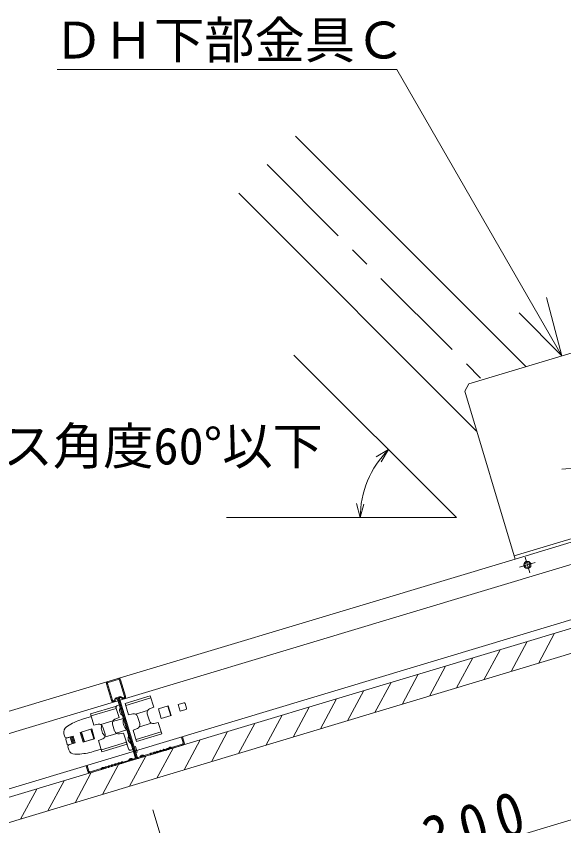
# Model space of a CAD drawing. Units: millimetres at full size, sheet at 1:10; details may follow other scales. Extents: x -2077 to 2023, y -1433 to 1417.
# Drawn here: x 598.6 to 870.8, y 185.7 to 587.9 of the extents above; entities that cross this region are included whole.
import ezdxf
from ezdxf.enums import TextEntityAlignment as Align

# ---------------------------------------------------------------- set-up
doc = ezdxf.new("R2010")
doc.units = ezdxf.units.MM
doc.header["$LTSCALE"] = 10
doc.linetypes.add('CHAIN1', pattern=[8, 5, -1, 1, -1])
for name, color, linetype, lineweight in [('1-0_断面', 7, 'Continuous', 9), ('1-1_寸法', 7, 'Continuous', 9), ('1-2_文字', 7, 'Continuous', 9), ('1-3_ＤＨクロス', 7, 'Continuous', 9)]:
    doc.layers.add(name, color=color, linetype=linetype, lineweight=lineweight)
doc.styles.add('ＭＳ ゴシック', font='')
doc.styles.get('ＭＳ ゴシック').set_extended_font_data('MS Gothic')

msp = doc.modelspace()

# ---------------------------------------------------------------- linework, layer by layer
at = {"layer": '1-0_断面'}
for p, q in [((-73.06, -13.5), (1870.19, 570.52)), ((737.5, 528.31), (851.98, 413.83)), ((709.22, 500.02), (827.46, 381.78)), ((823.53, 405.28), (993.61, 456.39)), ((823.53, 405.28), (821.52, 401.54)), ((821.52, 401.54), (846.56, 318.22)), ((869.88, 362.9), (877.86, 363.54)), ((913.14, 339.9), (846.1, 319.75)), ((846.56, 318.22), (918.19, 339.75)), ((819.71, 299.09), (922.8, 330.07)), ((49.17, 78.58), (846.56, 318.22)), ((853.82, 311.43), (851.52, 319.09)), ((848.84, 314.11), (856.5, 316.41)), ((-73.06, 3.21), (944.64, 309.07)), ((-73.06, -0.97), (946.27, 305.38)), ((52.22, 68.43), (819.71, 299.09)), ((858.15, 266.36), (866.19, 281.31)), ((844.6, 262.29), (852.64, 277.24)), ((831.06, 258.22), (839.1, 273.17)), ((817.52, 254.15), (825.55, 269.1)), ((803.97, 250.08), (812.01, 265.03)), ((790.43, 246.01), (798.47, 260.96)), ((776.89, 241.94), (784.92, 256.89)), ((652.84, 246.46), (665.29, 250.2)), ((763.34, 237.87), (771.38, 252.82)), ((648.96, 245.47), (649.92, 245.76)), ((652.84, 246.46), (654.52, 240.88)), ((653.14, 245.47), (665.59, 249.21)), ((681.98, 246.78), (679.11, 245.92)), ((679.11, 245.92), (680.11, 242.56)), ((682.6, 246.45), (683.32, 244.05)), ((749.8, 233.8), (757.84, 248.75)), ((648.05, 245.02), (635.6, 241.28)), ((648.35, 244.03), (635.9, 240.29)), ((649.73, 239.44), (648.05, 245.02)), ((654.52, 240.88), (656.65, 241.32)), ((657.95, 241.15), (663.95, 242.95)), ((663.76, 241.38), (664.81, 237.9)), ((669.31, 243.76), (674.2, 245.23)), ((670.75, 238.97), (669.31, 243.76)), ((673.99, 245.16), (675.43, 240.37)), ((674.1, 245.2), (675.54, 240.41)), ((674.2, 245.23), (675.64, 240.44)), ((682.99, 243.43), (680.11, 242.56)), ((736.25, 229.73), (744.29, 244.68)), ((632.07, 238.83), (635.98, 240)), ((637.28, 235.7), (635.6, 241.28)), ((646.71, 237.77), (640.71, 235.97)), ((646.56, 237.44), (651.93, 239.06)), ((649.73, 239.44), (647.7, 238.63)), ((658.98, 239.94), (660.02, 236.46)), ((675.64, 240.44), (670.75, 238.97)), ((722.71, 225.66), (730.75, 240.61)), ((623.67, 234.84), (624.93, 235.62)), ((636.16, 233.85), (630.9, 232.26)), ((635.79, 233.68), (630.91, 232.21)), ((637.23, 228.89), (635.79, 233.68)), ((637.63, 228.96), (636.16, 233.85)), ((637.28, 235.7), (639.42, 236.14)), ((641.02, 233.69), (641.59, 231.77)), ((641.74, 234.76), (642.78, 231.28)), ((646.53, 236.2), (647.57, 232.71)), ((648.28, 231.69), (653.66, 233.31)), ((656.82, 233.21), (658.85, 234.02)), ((659.84, 234.88), (665.83, 236.68)), ((709.17, 221.59), (717.21, 236.54)), ((622.38, 231.42), (622.84, 229.89)), ((623.56, 229.22), (626.43, 230.09)), ((623.83, 229.36), (626.9, 230.28)), ((625.48, 229.8), (626.48, 226.45)), ((625.96, 229.94), (626.96, 226.59)), ((626.43, 230.09), (627.44, 226.73)), ((626.9, 230.28), (627.93, 226.83)), ((630.42, 232.12), (630.9, 232.26)), ((631.89, 227.24), (630.42, 232.12)), ((630.9, 232.26), (632.36, 227.38)), ((630.91, 232.21), (632.35, 227.43)), ((631.12, 232.28), (632.56, 227.49)), ((648.59, 231.5), (642.6, 229.7)), ((652.03, 231.78), (649.89, 231.33)), ((652.03, 231.78), (653.71, 226.19)), ((656.82, 233.21), (658.5, 227.63)), ((658.2, 228.62), (670.65, 232.36)), ((658.5, 227.63), (670.95, 231.37)), ((695.62, 217.52), (703.66, 232.47)), ((623.23, 228.6), (623.95, 226.21)), ((624.57, 225.87), (627.44, 226.73)), ((624.87, 225.91), (627.93, 226.83)), ((632.36, 227.38), (631.89, 227.24)), ((632.35, 227.43), (637.23, 228.89)), ((632.36, 227.38), (637.63, 228.96)), ((639.58, 228.03), (641.61, 228.84)), ((639.58, 228.03), (641.26, 222.45)), ((653.41, 227.18), (640.96, 223.44)), ((653.71, 226.19), (641.26, 222.45)), ((653.33, 227.47), (654.39, 223.92)), ((682.08, 213.45), (690.12, 228.4)), ((624.79, 223.38), (624.33, 224.91)), ((627.76, 221.25), (629.23, 221.29)), ((636.96, 222.55), (640.88, 223.72)), ((655.64, 223.25), (656.59, 223.54)), ((656.28, 224.59), (657.91, 225.08)), ((668.54, 209.38), (676.57, 224.32)), ((654.99, 205.31), (663.03, 220.25)), ((641.45, 201.24), (649.49, 216.18)), ((627.9, 197.17), (635.94, 212.11)), ((614.36, 193.1), (622.4, 208.04)), ((600.82, 189.03), (608.86, 203.97))]:
    msp.add_line(p, q, dxfattribs=at)
at = {"layer": '1-0_断面', "color": 4, "linetype": 'CHAIN1'}
msp.add_line((723.36, 514.16), (830.23, 407.29), dxfattribs=at)
at = {"layer": '1-0_断面'}
for points in [[(665.29, 250.2), (666.97, 244.62), (664.94, 243.81)], [(670.95, 231.37), (669.27, 236.96), (667.13, 236.51)], [(657.14, 221.72), (658.77, 222.21), (657.91, 225.08)]]:
    msp.add_lwpolyline(points, dxfattribs=at)
for radius in [1.8, 1.2]:
    msp.add_circle((852.67, 315.26), radius, dxfattribs=at)
for centre, radius, start, end in [((649.25, 244.51), 1, 106.7275, 196.7275), ((682.12, 246.3), 0.5, 16.7275, 106.7275), ((652.94, 243.01), 2.9, 153.1247, 240.3303), ((657.06, 239.36), 2, 16.7275, 101.7275), ((665.68, 241.95), 2, 111.7275, 196.7275), ((682.84, 243.91), 0.5, 286.7275, 16.7275), ((640.7, 210.1), 30, 106.7275, 121.7275), ((648.44, 236.77), 2, 111.7275, 196.7275), ((657.8, 237.69), 6.03, 166.8647, 226.5903), ((666.73, 238.47), 2, 196.7275, 281.7275), ((625.25, 232.29), 3, 121.7275, 196.7275), ((639.82, 234.18), 2, 16.7275, 101.7275), ((642.93, 234.26), 2, 142.5042, 196.7275), ((658.11, 235.88), 2, 291.7275, 16.7275), ((623.6, 230.12), 0.8, 196.7275, 286.7275), ((643.51, 232.35), 2, 196.7275, 250.9507), ((640.87, 230.7), 2, 291.7275, 16.7275), ((649.49, 233.29), 2, 196.7275, 281.7275), ((657.11, 229.12), 2.9, 153.1247, 240.3303), ((623.7, 228.74), 0.5, 106.7275, 196.7275), ((624.42, 226.35), 0.5, 196.7275, 286.7275), ((625.1, 225.14), 0.8, 106.7275, 196.7275), ((627.67, 224.25), 3, 196.7275, 271.7275), ((628.33, 251.28), 30, 271.7275, 286.7275), ((655.35, 224.21), 1, 196.7275, 286.7275)]:
    msp.add_arc(centre, radius, start, end, dxfattribs=at)
at = {"layer": '1-1_寸法'}
for q in [(972.47, 218), (666.6, 193.66)]:
    msp.add_line((685.08, 131.95), q, dxfattribs=at)
at = {"layer": '1-2_文字'}
for p, q in [((619.02, 561.33), (787.83, 561.33)), ((787.83, 561.33), (869.88, 419.22)), ((869.88, 419.22), (862.11, 448.2)), ((869.88, 419.22), (848.67, 440.43)), ((817.39, 338.77), (736.63, 419.53)), ((783.61, 372.55), (777.48, 369.01)), ((783.61, 372.55), (780.08, 366.44)), ((769.62, 338.77), (767.75, 345.74)), ((769.62, 338.77), (771.42, 345.47)), ((817.39, 338.77), (703.18, 338.77))]:
    msp.add_line(p, q, dxfattribs=at)
msp.add_arc((817.39, 338.77), 47.77, 134.9998, 179.9998, dxfattribs=at)
at = {"layer": '1-3_ＤＨクロス'}
for p, q in [((644.32, 256.92), (649.39, 258.44)), ((652.49, 249.87), (650.01, 258.11)), ((650.49, 258.25), (652.97, 250.02)), ((643.5, 256.15), (645.98, 247.92)), ((646.46, 248.06), (643.98, 256.3)), ((651.54, 248.85), (650.59, 249.36)), ((651.75, 249.3), (650.83, 249.8)), ((647.39, 247.99), (647.88, 248.91)), ((647.82, 247.73), (648.32, 248.68)), ((649.06, 248.6), (657.74, 219.71)), ((649.54, 248.75), (658.22, 219.85)), ((649.84, 247.76), (658.22, 219.85)), ((650.02, 248.89), (658.7, 220)), ((681.3, 229.92), (680.82, 229.78)), ((680.82, 229.78), (681.69, 226.9)), ((682.16, 227.05), (681.3, 229.92)), ((681.35, 226.28), (675.87, 224.63)), ((681.49, 225.8), (676.01, 224.15)), ((662.25, 220.54), (665.01, 221.37)), ((666.64, 221.86), (666.09, 221.7)), ((666.23, 221.22), (666.78, 221.38)), ((668.26, 222.35), (667.72, 222.19)), ((667.86, 221.71), (668.41, 221.87)), ((669.89, 222.84), (669.35, 222.67)), ((669.49, 222.2), (670.04, 222.36)), ((671.52, 223.33), (670.97, 223.16)), ((671.12, 222.69), (671.66, 222.85)), ((673.15, 223.82), (672.6, 223.65)), ((672.75, 223.17), (673.29, 223.34)), ((674.23, 224.14), (674.39, 224.19)), ((674.38, 223.66), (674.53, 223.71)), ((674.5, 224.29), (674.6, 224.46)), ((675.04, 224.22), (674.94, 224.05)), ((675.31, 224.3), (675.48, 224.21)), ((675.54, 224.74), (675.71, 224.65)), ((654.49, 218.21), (651.73, 217.38)), ((651.87, 216.9), (654.62, 217.73)), ((654.74, 218.43), (654.83, 218.66)), ((655.29, 218.46), (655.2, 218.24)), ((655.88, 218.63), (656.08, 218.5)), ((656.36, 218.92), (656.15, 219.05)), ((657.41, 219.09), (656.69, 218.87)), ((656.84, 218.39), (657.55, 218.61)), ((659.32, 219.66), (660.04, 219.88)), ((660.18, 219.4), (659.47, 219.18)), ((660.29, 220.1), (660.39, 220.33)), ((660.85, 220.13), (660.75, 219.91)), ((661.44, 220.3), (661.64, 220.17)), ((661.91, 220.59), (661.71, 220.72)), ((665.15, 220.89), (662.4, 220.07)), ((633.42, 215.53), (633.9, 215.67)), ((634.28, 212.66), (633.42, 215.53)), ((633.9, 215.67), (634.76, 212.8)), ((635.38, 212.47), (640.87, 214.12)), ((635.53, 211.99), (641.01, 213.64)), ((641.08, 214.38), (640.99, 214.21)), ((641.52, 214.15), (641.43, 213.98)), ((641.79, 214.23), (641.96, 214.14)), ((642.19, 214.58), (642.02, 214.67)), ((642.5, 214.61), (642.35, 214.56)), ((642.65, 214.13), (642.49, 214.08)), ((643.59, 214.93), (644.13, 215.1)), ((643.73, 214.45), (644.27, 214.62)), ((645.21, 215.42), (645.76, 215.59)), ((645.9, 215.11), (645.36, 214.94)), ((646.84, 215.91), (647.39, 216.07)), ((647.53, 215.6), (646.99, 215.43)), ((648.47, 216.4), (649.01, 216.56)), ((648.61, 215.92), (649.16, 216.08)), ((650.1, 216.89), (650.64, 217.05)), ((650.79, 216.57), (650.24, 216.41))]:
    msp.add_line(p, q, dxfattribs=at)
for centre, radius, start, end in [((644.46, 256.44), 1, 106.7275, 196.7275), ((649.54, 257.97), 1, 16.7275, 106.7275), ((649.54, 257.97), 0.5, 16.7275, 106.7275), ((649.54, 257.97), 0.5, 16.7275, 106.7275), ((644.46, 256.44), 0.5, 106.7275, 196.7275), ((648.68, 248.49), 0.9, 16.7275, 151.7275), ((650.4, 249.01), 0.9, 61.7275, 196.7275), ((650.4, 249.01), 0.4, 61.7275, 196.7275), ((652.01, 249.73), 1, 241.7275, 16.7275), ((652.01, 249.73), 0.5, 238.8795, 16.7275), ((646.93, 248.2), 1, 196.7275, 331.7275), ((646.93, 248.2), 0.5, 196.7275, 334.5754), ((648.68, 248.49), 0.4, 16.7275, 151.7275), ((681.21, 226.76), 0.5, 286.7275, 16.7275), ((681.21, 226.76), 1, 286.7275, 16.7275), ((664.95, 221.56), 0.2, 286.7275, 325.6699), ((665.69, 221.05), 0.7, 67.785, 145.6699), ((665.69, 221.05), 0.2, 69.8576, 145.6699), ((666.03, 221.89), 0.7, 247.785, 286.7275), ((666.03, 221.89), 0.2, 247.785, 286.7275), ((666.58, 222.05), 0.2, 286.7275, 325.6699), ((667.32, 221.54), 0.7, 67.785, 145.6699), ((666.58, 222.05), 0.7, 286.7275, 325.6699), ((667.32, 221.54), 0.2, 69.8576, 145.6699), ((667.66, 222.38), 0.7, 247.785, 286.7275), ((667.66, 222.38), 0.2, 247.785, 286.7275), ((668.21, 222.54), 0.2, 286.7275, 325.6699), ((668.95, 222.03), 0.7, 67.785, 145.6699), ((668.21, 222.54), 0.7, 286.7275, 325.6699), ((668.95, 222.03), 0.2, 69.8576, 145.6699), ((669.29, 222.87), 0.7, 247.785, 286.7275), ((669.29, 222.87), 0.2, 247.785, 286.7275), ((669.83, 223.03), 0.2, 286.7275, 325.6699), ((670.58, 222.52), 0.7, 67.785, 145.6699), ((669.83, 223.03), 0.7, 286.7275, 325.6699), ((670.58, 222.52), 0.2, 69.8576, 145.6699), ((670.92, 223.36), 0.7, 247.785, 286.7275), ((670.92, 223.36), 0.2, 247.785, 286.7275), ((671.46, 223.52), 0.2, 286.7275, 325.6699), ((672.21, 223.01), 0.7, 67.785, 145.6699), ((671.46, 223.52), 0.7, 286.7275, 325.6699), ((672.21, 223.01), 0.2, 69.8576, 145.6699), ((672.55, 223.84), 0.7, 247.785, 286.7275), ((672.55, 223.84), 0.2, 247.785, 286.7275), ((673.09, 224.01), 0.2, 286.7275, 325.6699), ((673.83, 223.5), 0.7, 67.785, 145.6699), ((673.09, 224.01), 0.7, 286.7275, 325.6699), ((673.83, 223.5), 0.2, 67.785, 143.5974), ((674.17, 224.33), 0.7, 247.785, 286.7275), ((674.17, 224.33), 0.2, 247.785, 286.7275), ((674.33, 224.38), 0.2, 286.7275, 331.7275), ((674.33, 224.38), 0.7, 286.7275, 331.7275), ((675.21, 224.12), 0.7, 61.7275, 151.7275), ((675.21, 224.12), 0.2, 61.7275, 151.7275), ((675.81, 224.83), 0.7, 241.7275, 286.7275), ((675.81, 224.83), 0.2, 241.7275, 286.7275), ((651.33, 216.74), 0.7, 67.785, 145.6699), ((651.67, 217.57), 0.2, 247.785, 286.7275), ((654.37, 218.59), 0.4, 286.7275, 336.7275), ((654.37, 218.59), 0.9, 286.7275, 336.7275), ((655.66, 218.3), 0.9, 56.7275, 156.7275), ((655.66, 218.3), 0.4, 56.7275, 156.7275), ((656.58, 219.25), 0.9, 236.7275, 286.7275), ((656.58, 219.25), 0.4, 236.7275, 286.7275), ((657.26, 219.57), 0.5, 286.7275, 16.7275), ((657.26, 219.57), 1, 286.7275, 16.7275), ((659.18, 220.14), 1, 196.7275, 286.7275), ((659.18, 220.14), 0.5, 196.7275, 286.7275), ((659.93, 220.26), 0.4, 286.7275, 336.7275), ((659.93, 220.26), 0.9, 286.7275, 336.7275), ((661.22, 219.97), 0.9, 56.7275, 156.7275), ((661.22, 219.97), 0.4, 56.7275, 156.7275), ((662.13, 220.92), 0.9, 236.7275, 286.7275), ((662.13, 220.92), 0.4, 236.7275, 286.7275), ((664.95, 221.56), 0.7, 286.7275, 325.6699), ((640.81, 214.31), 0.2, 286.7275, 331.7275), ((640.81, 214.31), 0.7, 286.7275, 331.7275), ((641.69, 214.05), 0.7, 61.7275, 151.7275), ((641.69, 214.05), 0.2, 61.7275, 151.7275), ((642.29, 214.75), 0.7, 241.7275, 286.7275), ((642.29, 214.75), 0.2, 241.7275, 286.7275), ((642.44, 214.8), 0.2, 286.7275, 325.6699), ((643.19, 214.29), 0.7, 67.785, 145.6699), ((642.44, 214.8), 0.7, 286.7275, 325.6699), ((643.19, 214.29), 0.2, 69.8576, 145.6699), ((643.53, 215.12), 0.7, 247.785, 286.7275), ((643.53, 215.12), 0.2, 247.785, 286.7275), ((644.07, 215.29), 0.2, 286.7275, 325.6699), ((644.82, 214.78), 0.7, 67.785, 145.6699), ((644.07, 215.29), 0.7, 286.7275, 325.6699), ((644.82, 214.78), 0.2, 67.785, 143.5974), ((645.16, 215.61), 0.7, 247.785, 286.7275), ((645.16, 215.61), 0.2, 247.785, 286.7275), ((645.7, 215.78), 0.2, 286.7275, 325.6699), ((646.44, 215.27), 0.7, 67.785, 145.6699), ((645.7, 215.78), 0.7, 286.7275, 325.6699), ((646.44, 215.27), 0.2, 67.785, 143.5974), ((646.78, 216.1), 0.7, 247.785, 286.7275), ((646.78, 216.1), 0.2, 247.785, 286.7275), ((647.33, 216.27), 0.2, 286.7275, 325.6699), ((648.07, 215.76), 0.7, 67.785, 145.6699), ((647.33, 216.27), 0.7, 286.7275, 325.6699), ((648.07, 215.76), 0.2, 67.785, 143.5974), ((648.41, 216.59), 0.7, 247.785, 286.7275), ((648.41, 216.59), 0.2, 247.785, 286.7275), ((648.96, 216.76), 0.2, 286.7275, 325.6699), ((649.7, 216.25), 0.7, 67.785, 145.6699), ((648.96, 216.76), 0.7, 286.7275, 325.6699), ((649.7, 216.25), 0.2, 67.785, 143.5974), ((650.04, 217.08), 0.7, 247.785, 286.7275), ((650.04, 217.08), 0.2, 247.785, 286.7275), ((650.58, 217.24), 0.2, 286.7275, 325.6699), ((650.58, 217.24), 0.7, 286.7275, 325.6699), ((651.33, 216.74), 0.2, 67.785, 143.5974), ((651.67, 217.57), 0.7, 247.785, 286.7275), ((635.24, 212.95), 1, 196.7275, 286.7275), ((635.24, 212.95), 0.5, 196.7275, 286.7275)]:
    msp.add_arc(centre, radius, start, end, dxfattribs=at)

# ---------------------------------------------------------------- texts
at = {"layer": '1-1_寸法', "insert": (804.83, 167.8), "char_height": 21.99, "attachment_point": 7, "rotation": 16.669, "style": 'ＭＳ ゴシック'}
msp.add_mtext('\\T1.38;\\W0.9;300', dxfattribs=at)
at = {"layer": '1-2_文字', "style": 'ＭＳ ゴシック'}
for s, p in [('ＤＨ下部金具Ｃ', (617.08, 561.33)), ('ブレース角度60°以下', (516.86, 359.68))]:
    msp.add_text(s, height=18.33, dxfattribs=at).set_placement(p, align=Align.BOTTOM_LEFT)

doc.saveas('drawing.dxf')
